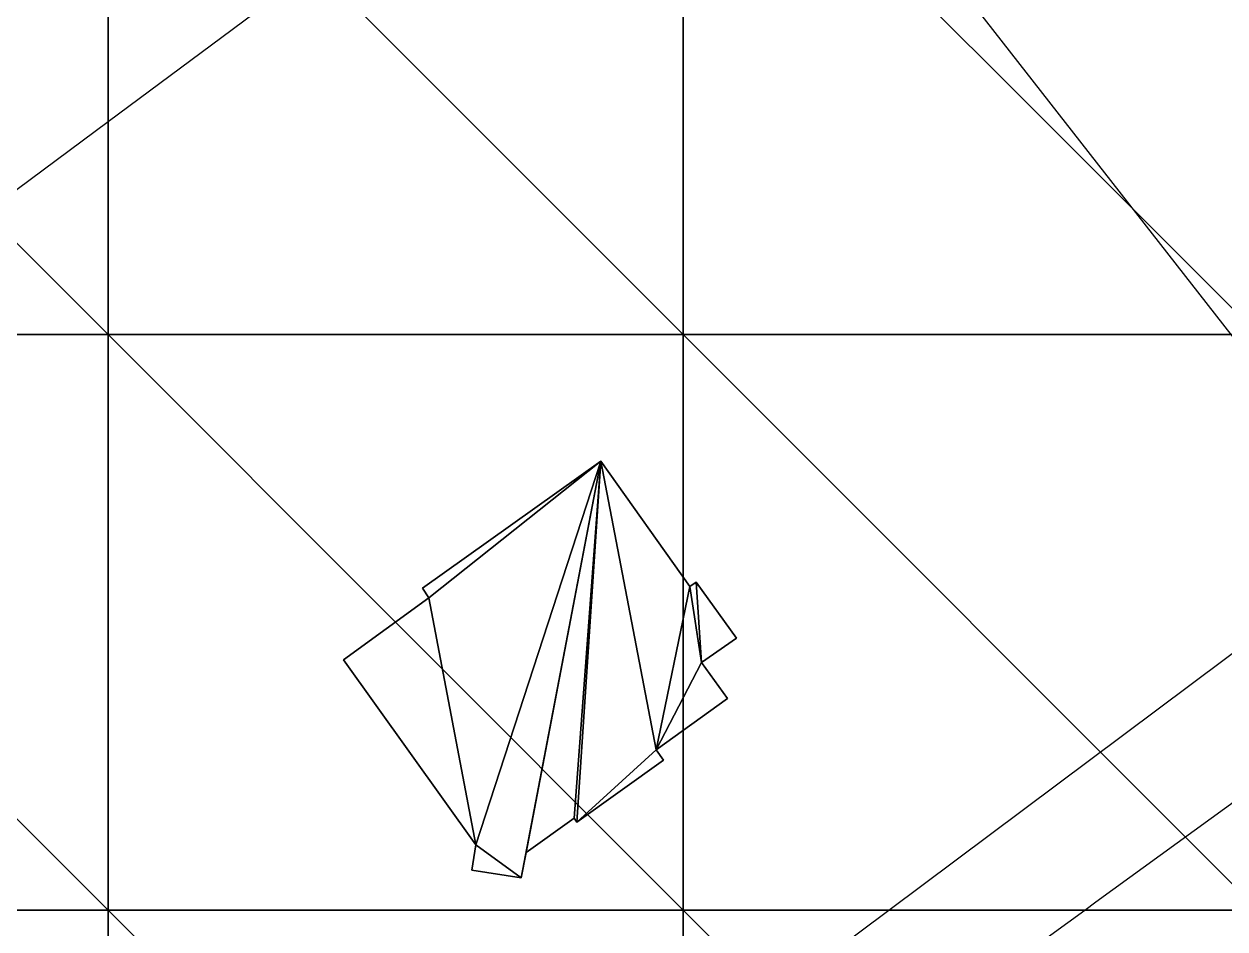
# Model space of a CAD drawing. Extents: x 0 to 812, y 0 to 720.
# Drawn here: x 145.6 to 208.3, y 449 to 496.2 of the extents above; entities that cross this region are included whole.
import ezdxf

# ---------------------------------------------------------------- set-up
doc = ezdxf.new("R2010")
doc.units = 0
doc.header["$LTSCALE"] = 0.0254
doc.layers.get('0').update_dxf_attribs({"color": 13, "linetype": 'CONTINUOUS'})
for name, color, linetype in [('BUILDINGS', 250, 'CONTINUOUS'), ('MINOR_ROADS', 250, 'CONTINUOUS'), ('PARKS', 250, 'CONTINUOUS'), ('TOPOGRAPHY', 250, 'CONTINUOUS')]:
    doc.layers.add(name, color=color, linetype=linetype)

# ---------------------------------------------------------------- blocks, each defined once
blk = doc.blocks.new('GROUP15')
at = {"color": 0}
blk.add_polyline3d([(181.56, 514.522, 5.669), (180, 513.363, 5.689), (175.47, 510, 5.746), (150, 491.092, 6.106), (135.06, 480, 6.189), (120, 468.82, 6.079), (115.109, 465.189, 6.05), (106.874, 460.97, 5.98), (100.001, 456.612, 5.9), (90.837, 450.284, 5.759), (90.427, 450, 5.752), (90, 449.704, 5.742), (89.444, 449.318, 5.734)], dxfattribs=at)
blk = doc.blocks.new('GROUP299')
at = {"color": 0}
blk.add_polyline3d([(287.94, 373.507, 7.047), (275.654, 390, 7.177), (270, 397.59, 7.154), (253.306, 420, 7.116), (253.231, 420.102, 7.114), (240, 438.027, 6.903), (231.163, 450, 6.74), (216.789, 469.475, 6.437), (210, 478.169, 6.295), (208.57, 480, 6.261), (185.143, 510, 5.736), (183.983, 511.485, 5.714), (181.56, 514.522, 5.669)], dxfattribs=at)
blk = doc.blocks.new('GROUP417')
at = {"color": 0}
mesh = blk.add_polyface(dxfattribs=at)
corners = [(219.327, 482.696, 14.486), (206.268, 521.339, 14.486), (196.508, 514.36, 14.486), (211.078, 514.624, 14.486), (263.526, 552.125, 14.486), (281.24, 526.86, 14.486)]
mesh.append_faces([[corners[k] for k in face] for face in [(0, 1, 2), (4, 0, 5)]], dxfattribs={"vtx0": -1, "color": 0})
mesh.append_faces([[corners[k] for k in face] for face in [(1, 0, 3), (3, 0, 4)]], dxfattribs={"vtx0": -1, "vtx1": -1, "color": 0})
mesh = blk.add_polyface(dxfattribs=at)
corners = [(206.268, 521.339, 5.486), (219.327, 482.696, 5.486), (196.508, 514.36, 5.486), (211.078, 514.624, 5.486), (263.526, 552.125, 5.486), (281.24, 526.86, 5.486)]
mesh.append_faces([[corners[k] for k in face] for face in [(0, 1, 2), (1, 4, 5)]], dxfattribs={"vtx0": -1, "color": 0})
mesh.append_faces([[corners[k] for k in face] for face in [(1, 0, 3), (1, 3, 4)]], dxfattribs={"vtx0": -1, "vtx2": -1, "color": 0})
mesh = blk.add_polyface(dxfattribs=at)
corners = [(196.508, 514.36, 14.486), (219.327, 482.696, 5.486), (219.327, 482.696, 14.486), (196.508, 514.36, 5.486)]
mesh.append_faces([[corners[k] for k in face] for face in [(0, 1, 2), (1, 0, 3)]], dxfattribs={"vtx0": -1, "color": 0})
blk = doc.blocks.new('GROUP643')
at = {"color": 0}
blk.add_polyline3d([(131.959, 406.086, 5.923), (150, 419.567, 6.618), (150.58, 420, 6.637), (180, 441.984, 7.032), (190.728, 450, 6.925), (210, 464.402, 6.588), (216.789, 469.475, 6.437), (231.672, 480, 6.132), (240, 485.89, 6.001), (270, 507.108, 5.665), (274.09, 510, 5.631), (291.027, 521.979, 5.581), (300, 528.319, 5.584), (303.799, 531.003, 5.591)], dxfattribs=at)
blk = doc.blocks.new('GROUP678')
at = {"color": 0}
blk.add_polyline3d([(210, 401.075, 7.537), (205.472, 407.237, 7.463), (202.613, 411.222, 7.424), (196.036, 420, 7.365), (195.054, 421.312, 7.341), (194.204, 422.491, 7.319), (190.736, 420, 7.337), (184.709, 415.671, 7.292), (181.503, 420, 7.287), (180, 422.029, 7.257), (173.824, 430.369, 7.053), (173.824, 430.369, 7.053), (180, 434.787, 7.113), (183.343, 437.179, 7.091), (191.212, 442.892, 7.023), (199.168, 448.704, 6.932), (200.944, 450, 6.909), (201.517, 450.419, 6.899), (210, 456.574, 6.755)], dxfattribs=at)
blk = doc.blocks.new('GROUP679')
at = {"color": 0}
for p, q in [((175.691, 473.395, 12.475), (166.39, 466.773, 12.475)), ((166.39, 466.773, 6.475), (175.691, 473.395, 6.475)), ((175.691, 473.395, 12.475), (166.39, 466.773, 12.475)), ((166.39, 466.773, 6.475), (175.691, 473.395, 6.475)), ((180.34, 466.872, 12.475), (175.691, 473.395, 12.475)), ((175.691, 473.395, 6.475), (180.34, 466.872, 6.475)), ((180.34, 466.872, 12.475), (175.691, 473.395, 12.475)), ((175.691, 473.395, 6.475), (180.34, 466.872, 6.475)), ((175.691, 473.395, 6.475), (175.691, 473.395, 12.475)), ((175.691, 473.395, 6.475), (175.691, 473.395, 12.475)), ((166.39, 466.773, 12.475), (166.728, 466.276, 12.475)), ((166.728, 466.276, 6.475), (166.39, 466.773, 6.475)), ((166.39, 466.773, 6.475), (166.39, 466.773, 12.475)), ((166.39, 466.773, 12.475), (166.728, 466.276, 12.475)), ((166.39, 466.773, 6.475), (166.39, 466.773, 12.475)), ((166.728, 466.276, 6.475), (166.39, 466.773, 6.475)), ((180.674, 467.094, 12.475), (180.34, 466.872, 12.475)), ((180.34, 466.872, 6.475), (180.674, 467.094, 6.475)), ((180.674, 467.094, 12.475), (180.34, 466.872, 12.475)), ((180.34, 466.872, 6.475), (180.674, 467.094, 6.475)), ((180.34, 466.872, 6.475), (180.34, 466.872, 12.475)), ((180.34, 466.872, 6.475), (180.34, 466.872, 12.475)), ((182.775, 464.181, 12.475), (180.674, 467.094, 12.475)), ((180.674, 467.094, 6.475), (182.775, 464.181, 6.475)), ((182.775, 464.181, 12.475), (180.674, 467.094, 12.475)), ((180.674, 467.094, 6.475), (182.775, 464.181, 6.475)), ((180.674, 467.094, 6.475), (180.674, 467.094, 12.475)), ((180.674, 467.094, 6.475), (180.674, 467.094, 12.475)), ((166.728, 466.276, 12.475), (162.273, 463.042, 12.475)), ((162.273, 463.042, 6.475), (166.728, 466.276, 6.475)), ((166.728, 466.276, 12.475), (162.273, 463.042, 12.475)), ((162.273, 463.042, 6.475), (166.728, 466.276, 6.475)), ((166.728, 466.276, 6.475), (166.728, 466.276, 12.475)), ((166.728, 466.276, 6.475), (166.728, 466.276, 12.475)), ((180.955, 462.904, 12.475), (182.775, 464.181, 12.475)), ((182.775, 464.181, 6.475), (180.955, 462.904, 6.475)), ((180.955, 462.904, 12.475), (182.775, 464.181, 12.475)), ((182.775, 464.181, 6.475), (180.955, 462.904, 6.475)), ((182.775, 464.181, 6.475), (182.775, 464.181, 12.475)), ((182.775, 464.181, 6.475), (182.775, 464.181, 12.475)), ((162.273, 463.042, 12.475), (169.179, 453.396, 12.475)), ((169.179, 453.396, 6.475), (162.273, 463.042, 6.475)), ((162.273, 463.042, 6.475), (162.273, 463.042, 12.475)), ((162.273, 463.042, 12.475), (169.179, 453.396, 12.475)), ((162.273, 463.042, 6.475), (162.273, 463.042, 12.475)), ((169.179, 453.396, 6.475), (162.273, 463.042, 6.475)), ((182.305, 461.026, 12.475), (180.955, 462.904, 12.475)), ((180.955, 462.904, 6.475), (182.305, 461.026, 6.475)), ((182.305, 461.026, 12.475), (180.955, 462.904, 12.475)), ((180.955, 462.904, 6.475), (182.305, 461.026, 6.475)), ((180.955, 462.904, 6.475), (180.955, 462.904, 12.475)), ((180.955, 462.904, 6.475), (180.955, 462.904, 12.475)), ((178.594, 458.353, 12.475), (182.305, 461.026, 12.475)), ((182.305, 461.026, 6.475), (178.594, 458.353, 6.475)), ((178.594, 458.353, 12.475), (182.305, 461.026, 12.475)), ((182.305, 461.026, 6.475), (178.594, 458.353, 6.475)), ((182.305, 461.026, 6.475), (182.305, 461.026, 12.475)), ((182.305, 461.026, 6.475), (182.305, 461.026, 12.475)), ((178.973, 457.816, 12.475), (178.594, 458.353, 12.475)), ((178.594, 458.353, 6.475), (178.973, 457.816, 6.475)), ((178.973, 457.816, 12.475), (178.594, 458.353, 12.475)), ((178.594, 458.353, 6.475), (178.973, 457.816, 6.475)), ((178.594, 458.353, 6.475), (178.594, 458.353, 12.475)), ((178.594, 458.353, 6.475), (178.594, 458.353, 12.475)), ((174.452, 454.576, 12.475), (178.973, 457.816, 12.475)), ((178.973, 457.816, 6.475), (174.452, 454.576, 6.475)), ((174.452, 454.576, 12.475), (178.973, 457.816, 12.475)), ((178.973, 457.816, 6.475), (174.452, 454.576, 6.475)), ((178.973, 457.816, 6.475), (178.973, 457.816, 12.475)), ((178.973, 457.816, 6.475), (178.973, 457.816, 12.475)), ((171.813, 453.001, 12.475), (174.302, 454.786, 12.475)), ((174.302, 454.786, 6.475), (171.813, 453.001, 6.475)), ((171.813, 453.001, 12.475), (174.302, 454.786, 12.475)), ((174.302, 454.786, 6.475), (171.813, 453.001, 6.475)), ((174.302, 454.786, 12.475), (174.452, 454.576, 12.475)), ((174.452, 454.576, 6.475), (174.302, 454.786, 6.475)), ((174.302, 454.786, 6.475), (174.302, 454.786, 12.475)), ((174.302, 454.786, 12.475), (174.452, 454.576, 12.475)), ((174.302, 454.786, 6.475), (174.302, 454.786, 12.475)), ((174.452, 454.576, 6.475), (174.302, 454.786, 6.475)), ((174.452, 454.576, 6.475), (174.452, 454.576, 12.475)), ((174.452, 454.576, 6.475), (174.452, 454.576, 12.475)), ((169.179, 453.396, 12.475), (168.962, 452.079, 12.475)), ((168.962, 452.079, 6.475), (169.179, 453.396, 6.475)), ((169.179, 453.396, 12.475), (168.962, 452.079, 12.475)), ((168.962, 452.079, 6.475), (169.179, 453.396, 6.475)), ((169.179, 453.396, 12.475), (169.179, 453.396, 6.475)), ((169.179, 453.396, 12.475), (169.179, 453.396, 6.475)), ((171.541, 451.677, 12.475), (171.813, 453.001, 12.475)), ((171.813, 453.001, 6.475), (171.541, 451.677, 6.475)), ((171.541, 451.677, 12.475), (171.813, 453.001, 12.475)), ((171.813, 453.001, 6.475), (171.541, 451.677, 6.475)), ((171.813, 453.001, 6.475), (171.813, 453.001, 12.475)), ((171.813, 453.001, 6.475), (171.813, 453.001, 12.475)), ((168.962, 452.079, 12.475), (171.541, 451.677, 12.475)), ((171.541, 451.677, 6.475), (168.962, 452.079, 6.475)), ((168.962, 452.079, 6.475), (168.962, 452.079, 12.475)), ((168.962, 452.079, 12.475), (171.541, 451.677, 12.475)), ((168.962, 452.079, 6.475), (168.962, 452.079, 12.475)), ((171.541, 451.677, 6.475), (168.962, 452.079, 6.475)), ((171.541, 451.677, 6.475), (171.541, 451.677, 12.475)), ((171.541, 451.677, 6.475), (171.541, 451.677, 12.475))]:
    blk.add_line(p, q, dxfattribs=at)
mesh = blk.add_polyface(dxfattribs=at)
corners = [(169.179, 453.396, 12.475), (166.728, 466.276, 12.475), (162.273, 463.042, 12.475), (171.541, 451.677, 12.475), (168.962, 452.079, 12.475), (175.691, 473.395, 12.475), (166.39, 466.773, 12.475), (171.813, 453.001, 12.475), (174.302, 454.786, 12.475), (174.452, 454.576, 12.475), (178.594, 458.353, 12.475), (178.973, 457.816, 12.475), (180.34, 466.872, 12.475), (180.955, 462.904, 12.475), (182.305, 461.026, 12.475), (180.674, 467.094, 12.475), (182.775, 464.181, 12.475)]
mesh.append_faces([[corners[k] for k in face] for face in [(0, 1, 2), (3, 0, 4), (1, 5, 6), (10, 9, 11), (13, 10, 14)]], dxfattribs={"vtx0": -1, "color": 0})
mesh.append_faces([[corners[k] for k in face] for face in [(12, 13, 15)]], dxfattribs={"vtx0": -1, "vtx1": -1, "color": 0})
mesh.append_faces([[corners[k] for k in face] for face in [(5, 1, 0), (5, 0, 3), (5, 9, 10), (12, 10, 13)]], dxfattribs={"vtx0": -1, "vtx1": -1, "vtx2": -1, "color": 0})
mesh.append_faces([[corners[k] for k in face] for face in [(5, 3, 7), (5, 7, 8), (5, 8, 9), (10, 12, 5)]], dxfattribs={"vtx0": -1, "vtx2": -1, "color": 0})
mesh.append_faces([[corners[k] for k in face] for face in [(16, 15, 13)]], dxfattribs={"vtx1": -1, "color": 0})
mesh = blk.add_polyface(dxfattribs=at)
corners = [(182.775, 464.181, 6.475), (180.955, 462.904, 6.475), (180.674, 467.094, 6.475), (180.34, 466.872, 6.475), (178.594, 458.353, 6.475), (175.691, 473.395, 6.475), (182.305, 461.026, 6.475), (166.728, 466.276, 6.475), (166.39, 466.773, 6.475), (169.179, 453.396, 6.475), (171.541, 451.677, 6.475), (171.813, 453.001, 6.475), (174.302, 454.786, 6.475), (174.452, 454.576, 6.475), (178.973, 457.816, 6.475), (168.962, 452.079, 6.475), (162.273, 463.042, 6.475)]
mesh.append_faces([[corners[k] for k in face] for face in [(4, 1, 6), (5, 7, 8), (13, 4, 14)]], dxfattribs={"vtx0": -1, "color": 0})
mesh.append_faces([[corners[k] for k in face] for face in [(3, 4, 5), (10, 5, 11), (11, 5, 12), (12, 5, 13)]], dxfattribs={"vtx0": -1, "vtx1": -1, "color": 0})
mesh.append_faces([[corners[k] for k in face] for face in [(4, 3, 1), (7, 5, 9), (9, 5, 10), (13, 5, 4)]], dxfattribs={"vtx0": -1, "vtx1": -1, "vtx2": -1, "color": 0})
mesh.append_faces([[corners[k] for k in face] for face in [(1, 3, 2)]], dxfattribs={"vtx0": -1, "vtx2": -1, "color": 0})
mesh.append_faces([[corners[k] for k in face] for face in [(0, 1, 2)]], dxfattribs={"vtx1": -1, "color": 0})
mesh.append_faces([[corners[k] for k in face] for face in [(10, 15, 9), (9, 16, 7)]], dxfattribs={"vtx2": -1, "color": 0})
mesh = blk.add_polyface(dxfattribs=at)
corners = [(166.39, 466.773, 12.475), (175.691, 473.395, 6.475), (166.39, 466.773, 6.475), (175.691, 473.395, 12.475)]
mesh.append_faces([[corners[k] for k in face] for face in [(0, 1, 2), (1, 0, 3)]], dxfattribs={"vtx0": -1, "color": 0})
mesh = blk.add_polyface(dxfattribs=at)
corners = [(175.691, 473.395, 6.475), (180.34, 466.872, 12.475), (180.34, 466.872, 6.475), (175.691, 473.395, 12.475)]
mesh.append_faces([[corners[k] for k in face] for face in [(0, 1, 2), (1, 0, 3)]], dxfattribs={"vtx0": -1, "color": 0})
mesh = blk.add_polyface(dxfattribs=at)
corners = [(166.39, 466.773, 12.475), (166.728, 466.276, 6.475), (166.728, 466.276, 12.475), (166.39, 466.773, 6.475)]
mesh.append_faces([[corners[k] for k in face] for face in [(0, 1, 2), (1, 0, 3)]], dxfattribs={"vtx0": -1, "color": 0})
mesh = blk.add_polyface(dxfattribs=at)
corners = [(180.34, 466.872, 12.475), (180.674, 467.094, 6.475), (180.34, 466.872, 6.475), (180.674, 467.094, 12.475)]
mesh.append_faces([[corners[k] for k in face] for face in [(0, 1, 2), (1, 0, 3)]], dxfattribs={"vtx0": -1, "color": 0})
mesh = blk.add_polyface(dxfattribs=at)
corners = [(180.674, 467.094, 6.475), (182.775, 464.181, 12.475), (182.775, 464.181, 6.475), (180.674, 467.094, 12.475)]
mesh.append_faces([[corners[k] for k in face] for face in [(0, 1, 2), (1, 0, 3)]], dxfattribs={"vtx0": -1, "color": 0})
mesh = blk.add_polyface(dxfattribs=at)
corners = [(162.273, 463.042, 12.475), (166.728, 466.276, 6.475), (162.273, 463.042, 6.475), (166.728, 466.276, 12.475)]
mesh.append_faces([[corners[k] for k in face] for face in [(0, 1, 2), (1, 0, 3)]], dxfattribs={"vtx0": -1, "color": 0})
mesh = blk.add_polyface(dxfattribs=at)
corners = [(182.775, 464.181, 12.475), (180.955, 462.904, 6.475), (182.775, 464.181, 6.475), (180.955, 462.904, 12.475)]
mesh.append_faces([[corners[k] for k in face] for face in [(0, 1, 2), (1, 0, 3)]], dxfattribs={"vtx0": -1, "color": 0})
mesh = blk.add_polyface(dxfattribs=at)
corners = [(162.273, 463.042, 12.475), (169.179, 453.396, 6.475), (169.179, 453.396, 12.475), (162.273, 463.042, 6.475)]
mesh.append_faces([[corners[k] for k in face] for face in [(0, 1, 2), (1, 0, 3)]], dxfattribs={"vtx0": -1, "color": 0})
mesh = blk.add_polyface(dxfattribs=at)
corners = [(180.955, 462.904, 6.475), (182.305, 461.026, 12.475), (182.305, 461.026, 6.475), (180.955, 462.904, 12.475)]
mesh.append_faces([[corners[k] for k in face] for face in [(0, 1, 2), (1, 0, 3)]], dxfattribs={"vtx0": -1, "color": 0})
mesh = blk.add_polyface(dxfattribs=at)
corners = [(182.305, 461.026, 12.475), (178.594, 458.353, 6.475), (182.305, 461.026, 6.475), (178.594, 458.353, 12.475)]
mesh.append_faces([[corners[k] for k in face] for face in [(0, 1, 2), (1, 0, 3)]], dxfattribs={"vtx0": -1, "color": 0})
mesh = blk.add_polyface(dxfattribs=at)
corners = [(178.594, 458.353, 6.475), (178.973, 457.816, 12.475), (178.973, 457.816, 6.475), (178.594, 458.353, 12.475)]
mesh.append_faces([[corners[k] for k in face] for face in [(0, 1, 2), (1, 0, 3)]], dxfattribs={"vtx0": -1, "color": 0})
mesh = blk.add_polyface(dxfattribs=at)
corners = [(178.973, 457.816, 12.475), (174.452, 454.576, 6.475), (178.973, 457.816, 6.475), (174.452, 454.576, 12.475)]
mesh.append_faces([[corners[k] for k in face] for face in [(0, 1, 2), (1, 0, 3)]], dxfattribs={"vtx0": -1, "color": 0})
mesh = blk.add_polyface(dxfattribs=at)
corners = [(174.302, 454.786, 12.475), (171.813, 453.001, 6.475), (174.302, 454.786, 6.475), (171.813, 453.001, 12.475)]
mesh.append_faces([[corners[k] for k in face] for face in [(0, 1, 2), (1, 0, 3)]], dxfattribs={"vtx0": -1, "color": 0})
mesh = blk.add_polyface(dxfattribs=at)
corners = [(174.302, 454.786, 12.475), (174.452, 454.576, 6.475), (174.452, 454.576, 12.475), (174.302, 454.786, 6.475)]
mesh.append_faces([[corners[k] for k in face] for face in [(0, 1, 2), (1, 0, 3)]], dxfattribs={"vtx0": -1, "color": 0})
mesh = blk.add_polyface(dxfattribs=at)
corners = [(169.179, 453.396, 12.475), (168.962, 452.079, 6.475), (168.962, 452.079, 12.475), (169.179, 453.396, 6.475)]
mesh.append_faces([[corners[k] for k in face] for face in [(0, 1, 2), (1, 0, 3)]], dxfattribs={"vtx0": -1, "color": 0})
mesh = blk.add_polyface(dxfattribs=at)
corners = [(171.813, 453.001, 6.475), (171.541, 451.677, 12.475), (171.541, 451.677, 6.475), (171.813, 453.001, 12.475)]
mesh.append_faces([[corners[k] for k in face] for face in [(0, 1, 2), (1, 0, 3)]], dxfattribs={"vtx0": -1, "color": 0})
mesh = blk.add_polyface(dxfattribs=at)
corners = [(171.541, 451.677, 12.475), (168.962, 452.079, 6.475), (171.541, 451.677, 6.475), (168.962, 452.079, 12.475)]
mesh.append_faces([[corners[k] for k in face] for face in [(0, 1, 2), (1, 0, 3)]], dxfattribs={"vtx0": -1, "color": 0})
blk = doc.blocks.new('GROUP741')
at = {"color": 0}
for p, q in [((150, 480, 6.31), (150, 510, 5.758)), ((150, 480, 6.31), (150, 510, 5.758)), ((180, 480, 6.362), (180, 510, 5.744)), ((180, 480, 6.362), (180, 510, 5.744)), ((150, 480, 6.31), (120, 480, 6.067)), ((150, 480, 6.31), (120, 480, 6.067)), ((150, 450, 6.642), (150, 480, 6.31)), ((150, 450, 6.642), (150, 480, 6.31)), ((180, 480, 6.362), (150, 480, 6.31)), ((180, 480, 6.362), (150, 480, 6.31)), ((180, 450, 6.942), (180, 480, 6.362)), ((180, 450, 6.942), (180, 480, 6.362)), ((210, 480, 6.256), (180, 480, 6.362)), ((210, 480, 6.256), (180, 480, 6.362)), ((150, 450, 6.642), (120, 450, 6.1)), ((150, 450, 6.642), (120, 450, 6.1)), ((150, 420, 6.624), (150, 450, 6.642)), ((150, 420, 6.624), (150, 450, 6.642)), ((180, 450, 6.942), (150, 450, 6.642)), ((180, 450, 6.942), (150, 450, 6.642)), ((180, 420, 7.279), (180, 450, 6.942)), ((180, 420, 7.279), (180, 450, 6.942)), ((210, 450, 6.895), (180, 450, 6.942)), ((210, 450, 6.895), (180, 450, 6.942))]:
    blk.add_line(p, q, dxfattribs=at)
mesh = blk.add_polyface(dxfattribs=at)
corners = [(150, 480, 6.31), (120, 510, 5.745), (120, 480, 6.067)]
mesh.append_faces([[corners[k] for k in face] for face in [(0, 1, 2)]], dxfattribs={"color": 0})
mesh = blk.add_polyface(dxfattribs=at)
corners = [(150, 510, 5.758), (120, 510, 5.745), (150, 480, 6.31)]
mesh.append_faces([[corners[k] for k in face] for face in [(0, 1, 2)]], dxfattribs={"color": 0})
mesh = blk.add_polyface(dxfattribs=at)
corners = [(180, 480, 6.362), (150, 510, 5.758), (150, 480, 6.31)]
mesh.append_faces([[corners[k] for k in face] for face in [(0, 1, 2)]], dxfattribs={"color": 0})
mesh = blk.add_polyface(dxfattribs=at)
corners = [(180, 510, 5.744), (150, 510, 5.758), (180, 480, 6.362)]
mesh.append_faces([[corners[k] for k in face] for face in [(0, 1, 2)]], dxfattribs={"color": 0})
mesh = blk.add_polyface(dxfattribs=at)
corners = [(210, 480, 6.256), (180, 510, 5.744), (180, 480, 6.362)]
mesh.append_faces([[corners[k] for k in face] for face in [(0, 1, 2)]], dxfattribs={"color": 0})
mesh = blk.add_polyface(dxfattribs=at)
corners = [(210, 510, 5.696), (180, 510, 5.744), (210, 480, 6.256)]
mesh.append_faces([[corners[k] for k in face] for face in [(0, 1, 2)]], dxfattribs={"color": 0})
mesh = blk.add_polyface(dxfattribs=at)
corners = [(150, 450, 6.642), (120, 480, 6.067), (120, 450, 6.1)]
mesh.append_faces([[corners[k] for k in face] for face in [(0, 1, 2)]], dxfattribs={"color": 0})
mesh = blk.add_polyface(dxfattribs=at)
corners = [(150, 480, 6.31), (120, 480, 6.067), (150, 450, 6.642)]
mesh.append_faces([[corners[k] for k in face] for face in [(0, 1, 2)]], dxfattribs={"color": 0})
mesh = blk.add_polyface(dxfattribs=at)
corners = [(180, 450, 6.942), (150, 480, 6.31), (150, 450, 6.642)]
mesh.append_faces([[corners[k] for k in face] for face in [(0, 1, 2)]], dxfattribs={"color": 0})
mesh = blk.add_polyface(dxfattribs=at)
corners = [(180, 480, 6.362), (150, 480, 6.31), (180, 450, 6.942)]
mesh.append_faces([[corners[k] for k in face] for face in [(0, 1, 2)]], dxfattribs={"color": 0})
mesh = blk.add_polyface(dxfattribs=at)
corners = [(210, 450, 6.895), (180, 480, 6.362), (180, 450, 6.942)]
mesh.append_faces([[corners[k] for k in face] for face in [(0, 1, 2)]], dxfattribs={"color": 0})
mesh = blk.add_polyface(dxfattribs=at)
corners = [(210, 480, 6.256), (180, 480, 6.362), (210, 450, 6.895)]
mesh.append_faces([[corners[k] for k in face] for face in [(0, 1, 2)]], dxfattribs={"color": 0})
mesh = blk.add_polyface(dxfattribs=at)
corners = [(150, 420, 6.624), (120, 450, 6.1), (120, 420, 5.765)]
mesh.append_faces([[corners[k] for k in face] for face in [(0, 1, 2)]], dxfattribs={"color": 0})
mesh = blk.add_polyface(dxfattribs=at)
corners = [(150, 450, 6.642), (120, 450, 6.1), (150, 420, 6.624)]
mesh.append_faces([[corners[k] for k in face] for face in [(0, 1, 2)]], dxfattribs={"color": 0})
mesh = blk.add_polyface(dxfattribs=at)
corners = [(180, 420, 7.279), (150, 450, 6.642), (150, 420, 6.624)]
mesh.append_faces([[corners[k] for k in face] for face in [(0, 1, 2)]], dxfattribs={"color": 0})
mesh = blk.add_polyface(dxfattribs=at)
corners = [(180, 450, 6.942), (150, 450, 6.642), (180, 420, 7.279)]
mesh.append_faces([[corners[k] for k in face] for face in [(0, 1, 2)]], dxfattribs={"color": 0})
mesh = blk.add_polyface(dxfattribs=at)
corners = [(210, 420, 7.44), (180, 450, 6.942), (180, 420, 7.279)]
mesh.append_faces([[corners[k] for k in face] for face in [(0, 1, 2)]], dxfattribs={"color": 0})
mesh = blk.add_polyface(dxfattribs=at)
corners = [(210, 450, 6.895), (180, 450, 6.942), (210, 420, 7.44)]
mesh.append_faces([[corners[k] for k in face] for face in [(0, 1, 2)]], dxfattribs={"color": 0})

msp = doc.modelspace()

# ---------------------------------------------------------------- block references
at = {"layer": 'BUILDINGS', "color": 0}
for name in ['GROUP417', 'GROUP679']:
    msp.add_blockref(name, (0, 0), dxfattribs=at)
at = {"layer": 'MINOR_ROADS', "color": 0}
for name in ['GROUP643', 'GROUP15', 'GROUP299']:
    msp.add_blockref(name, (0, 0), dxfattribs=at)
at = {"layer": 'PARKS', "color": 0}
msp.add_blockref('GROUP678', (0, 0), dxfattribs=at)
at = {"layer": 'TOPOGRAPHY', "color": 0}
msp.add_blockref('GROUP741', (0, 0), dxfattribs=at)

doc.saveas('drawing.dxf')
